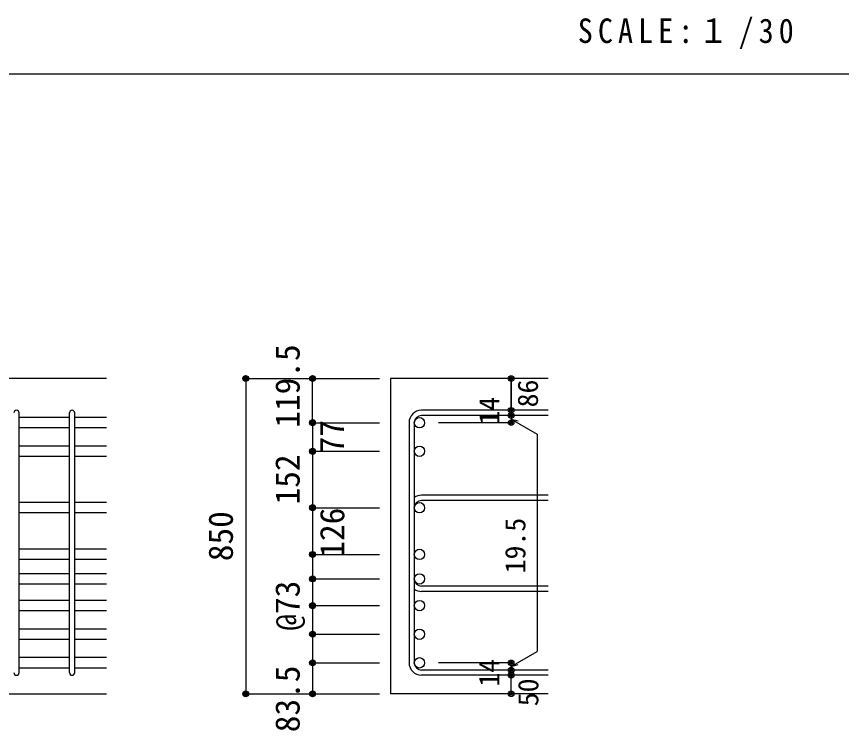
# Model space of a CAD drawing. Units: millimetres at full size, sheet at 1:30; details may follow other scales. Extents: x -5973 to 5954, y -4195 to 4201.
# Drawn here: x 1409 to 3633, y -2009 to -67 of the extents above; entities that cross this region are included whole.
import ezdxf
from ezdxf.enums import TextEntityAlignment as Align

# ---------------------------------------------------------------- set-up
doc = ezdxf.new("R2010")
doc.units = ezdxf.units.MM
doc.header["$LTSCALE"] = 30
doc.header["$PDMODE"] = 32
doc.header["$PDSIZE"] = 15
for name, color, linetype in [('0-1_躯体線', 2, 'Continuous'), ('0-5_基礎梁筋', 7, 'Continuous'), ('0-6_スタラップ筋', 7, 'Continuous'), ('0-D_寸法', 4, 'Continuous'), ('6-7_文字', 7, 'Continuous'), ('F-0_枠', 6, 'Continuous')]:
    doc.layers.add(name, color=color, linetype=linetype)
doc.styles.add('ＭＳ ゴシック', font='')
doc.styles.get('ＭＳ ゴシック').set_extended_font_data('MS Gothic')

msp = doc.modelspace()

# ---------------------------------------------------------------- linework, layer by layer
at = {"layer": '0-1_躯体線'}
for p, q in [((1652.44, -1042.16), (-147.56, -1042.16)), ((2842.44, -1042.16), (2417.44, -1042.16)), ((2417.44, -1042.16), (2417.44, -1891.66)), ((2842.44, -1891.66), (2417.44, -1891.66))]:
    msp.add_line(p, q, dxfattribs=at)
msp.add_lwpolyline([(1252.44, -2442.16), (1252.44, -1891.66), (1652.44, -1891.66)], dxfattribs=at)
at = {"layer": '0-5_基礎梁筋'}
for p, q in [((1552.44, -1147.36), (1416.44, -1147.36)), ((1652.44, -1147.36), (1566.44, -1147.36)), ((1552.44, -1175.36), (1416.44, -1175.36)), ((1652.44, -1175.36), (1566.44, -1175.36)), ((1552.44, -1224.36), (1416.44, -1224.36)), ((1652.44, -1224.36), (1566.44, -1224.36)), ((1552.44, -1252.36), (1416.44, -1252.36)), ((1652.44, -1252.36), (1566.44, -1252.36)), ((1552.44, -1376.36), (1416.44, -1376.36)), ((1652.44, -1376.36), (1566.44, -1376.36)), ((1552.44, -1404.36), (1416.44, -1404.36)), ((1652.44, -1404.36), (1566.44, -1404.36)), ((1552.44, -1502.16), (1416.44, -1502.16)), ((1652.44, -1502.16), (1566.44, -1502.16)), ((1552.44, -1530.16), (1416.44, -1530.16)), ((1652.44, -1530.16), (1566.44, -1530.16)), ((1552.44, -1568.16), (1416.44, -1568.16)), ((1652.44, -1568.16), (1566.44, -1568.16)), ((1552.44, -1596.16), (1416.44, -1596.16)), ((1652.44, -1596.16), (1566.44, -1596.16)), ((1552.44, -1640.16), (1416.44, -1640.16)), ((1652.44, -1640.16), (1566.44, -1640.16)), ((1552.44, -1668.16), (1416.44, -1668.16)), ((1652.44, -1668.16), (1566.44, -1668.16)), ((1552.44, -1717.16), (1416.44, -1717.16)), ((1652.44, -1717.16), (1566.44, -1717.16)), ((1552.44, -1745.16), (1416.44, -1745.16)), ((1652.44, -1745.16), (1566.44, -1745.16)), ((1552.44, -1794.16), (1416.44, -1794.16)), ((1652.44, -1794.16), (1566.44, -1794.16)), ((1552.44, -1822.16), (1416.44, -1822.16)), ((1652.44, -1822.16), (1566.44, -1822.16))]:
    msp.add_line(p, q, dxfattribs=at)
at = {"layer": '0-5_基礎梁筋', "color": 3}
for centre in [(2495.44, -1161.36), (2495.44, -1238.36), (2495.44, -1390.36), (2495.44, -1516.16), (2495.44, -1582.16), (2495.44, -1654.16), (2495.44, -1731.16), (2495.44, -1808.16)]:
    msp.add_circle(centre, 14, dxfattribs=at)
at = {"layer": '0-5_基礎梁筋'}
msp.add_point((2027.44, -1042.16), dxfattribs=at)
at = {"layer": '0-6_スタラップ筋'}
for p, q in [((2842.44, -1127.86), (2500.94, -1127.86)), ((1416.44, -1834.66), (1416.44, -1134.86)), ((1552.44, -1834.66), (1552.44, -1134.86)), ((1566.44, -1834.66), (1566.44, -1134.86)), ((2842.44, -1141.86), (2500.94, -1141.86)), ((2467.44, -1161.36), (2467.44, -1808.16)), ((2481.44, -1161.36), (2481.44, -1808.16)), ((2842.44, -1356.86), (2500.94, -1356.86)), ((2842.44, -1370.86), (2500.94, -1370.86)), ((2842.44, -1601.66), (2500.94, -1601.66)), ((2842.44, -1615.66), (2500.94, -1615.66)), ((2842.44, -1827.66), (2500.94, -1827.66)), ((2842.44, -1841.66), (2500.94, -1841.66))]:
    msp.add_line(p, q, dxfattribs=at)
for centre, radius, start, end in [((1409.44, -1134.86), 7, 0, 180), ((1559.44, -1134.86), 7, 0, 180), ((2500.94, -1161.36), 33.5, 90, 180), ((2500.94, -1161.36), 19.5, 90, 180), ((2500.94, -1390.36), 33.5, 90, 125.59765), ((2500.94, -1390.36), 19.5, 90, 180), ((2500.94, -1582.16), 19.5, 180, 270), ((2500.94, -1582.16), 33.5, 234.40235, 270), ((2500.94, -1808.16), 33.5, 180, 270), ((2500.94, -1808.16), 19.5, 180, 270), ((1409.44, -1834.66), 7, 180, 0), ((1559.44, -1834.66), 7, 180, 0)]:
    msp.add_arc(centre, radius, start, end, dxfattribs=at)
at = {"layer": '0-D_寸法'}
for p, q in [((2027.44, -1042.16), (2207.44, -1042.16)), ((2027.44, -1042.16), (2207.44, -1042.16)), ((2027.44, -1042.16), (2027.44, -1891.66)), ((2207.44, -1042.16), (2387.44, -1042.16)), ((2207.44, -1042.16), (2387.44, -1042.16)), ((2207.44, -1161.36), (2207.44, -1042.16)), ((2742.44, -1141.86), (2742.44, -1127.86)), ((2742.44, -1141.86), (2742.44, -1161.36)), ((2742.44, -1151.61), (2761.76, -1156.79)), ((2742.44, -1151.61), (2812.5, -1192.06)), ((2207.44, -1161.36), (2387.44, -1161.36)), ((2207.44, -1161.36), (2207.44, -1243.13)), ((2742.44, -1161.36), (2546.35, -1161.36)), ((2812.5, -1192.06), (2812.5, -1777.46)), ((2207.44, -1238.36), (2387.44, -1238.36)), ((2207.44, -1238.36), (2387.44, -1238.36)), ((2207.44, -1243.13), (2207.44, -1376.66)), ((2207.44, -1263.72), (2207.44, -1808.16)), ((2207.44, -1390.36), (2387.44, -1390.36)), ((2207.44, -1390.36), (2387.44, -1390.36)), ((2207.44, -1516.16), (2387.44, -1516.16)), ((2207.44, -1582.16), (2387.44, -1582.16)), ((2207.44, -1654.16), (2387.44, -1654.16)), ((2207.44, -1731.16), (2387.44, -1731.16)), ((2742.44, -1817.91), (2812.5, -1777.46)), ((2207.44, -1808.16), (2387.44, -1808.16)), ((2207.44, -1808.16), (2207.44, -1891.66)), ((2742.44, -1808.16), (2546.35, -1808.16)), ((2742.44, -1827.66), (2742.44, -1808.16)), ((2742.44, -1817.91), (2761.76, -1812.74)), ((2742.44, -1841.66), (2742.44, -1827.66)), ((2742.44, -1891.66), (2742.44, -1841.66)), ((2027.44, -1891.66), (2207.44, -1891.66)), ((2207.44, -1891.66), (2387.44, -1891.66))]:
    msp.add_line(p, q, dxfattribs=at)
msp.add_lwpolyline([(2742.44, -1042.16), (2742.44, -1127.86), (2742.44, -1042.16)], dxfattribs=at)
for centre, radius in [((2027.44, -1042.16), 8), ((2027.44, -1042.16), 7.2), ((2027.44, -1042.16), 6.4), ((2027.44, -1042.16), 5.6), ((2027.44, -1042.16), 4.8), ((2027.44, -1042.16), 4), ((2027.44, -1042.16), 3.2), ((2027.44, -1042.16), 2.4), ((2027.44, -1042.16), 1.6), ((2027.44, -1042.16), 0.8), ((2207.44, -1042.16), 8), ((2207.44, -1042.16), 7.2), ((2207.44, -1042.16), 6.4), ((2207.44, -1042.16), 5.6), ((2207.44, -1042.16), 4.8), ((2207.44, -1042.16), 4), ((2207.44, -1042.16), 3.2), ((2207.44, -1042.16), 2.4), ((2207.44, -1042.16), 1.6), ((2207.44, -1042.16), 0.8), ((2742.44, -1042.16), 4), ((2742.44, -1042.16), 3.6), ((2742.44, -1042.16), 3.2), ((2742.44, -1042.16), 2.8), ((2742.44, -1042.16), 2.4), ((2742.44, -1042.16), 2), ((2742.44, -1042.16), 1.6), ((2742.44, -1042.16), 1.2), ((2742.44, -1042.16), 0.8), ((2742.44, -1042.16), 0.4), ((2742.44, -1127.86), 4), ((2742.44, -1127.86), 3.6), ((2742.44, -1127.86), 3.2), ((2742.44, -1127.86), 2.8), ((2742.44, -1127.86), 2.4), ((2742.44, -1127.86), 2), ((2742.44, -1127.86), 1.6), ((2742.44, -1127.86), 1.2), ((2742.44, -1127.86), 0.8), ((2742.44, -1127.86), 0.4), ((2207.44, -1161.36), 8), ((2207.44, -1161.36), 7.2), ((2207.44, -1161.36), 6.4), ((2207.44, -1161.36), 5.6), ((2742.44, -1141.86), 4), ((2742.44, -1141.86), 3.6), ((2742.44, -1141.86), 3.2), ((2742.44, -1141.86), 2.8), ((2742.44, -1141.86), 2.4), ((2742.44, -1141.86), 2), ((2742.44, -1141.86), 1.6), ((2742.44, -1141.86), 1.2), ((2742.44, -1141.86), 0.8), ((2742.44, -1141.86), 0.4), ((2207.44, -1161.36), 4.8), ((2207.44, -1161.36), 4), ((2207.44, -1161.36), 3.2), ((2207.44, -1161.36), 2.4), ((2207.44, -1161.36), 1.6), ((2207.44, -1161.36), 0.8), ((2742.44, -1161.36), 4), ((2742.44, -1161.36), 3.6), ((2742.44, -1161.36), 3.2), ((2742.44, -1161.36), 2.8), ((2742.44, -1161.36), 2.4), ((2742.44, -1161.36), 2), ((2742.44, -1161.36), 1.6), ((2742.44, -1161.36), 1.2), ((2742.44, -1161.36), 0.8), ((2742.44, -1161.36), 0.4), ((2207.44, -1238.36), 8), ((2207.44, -1238.36), 7.2), ((2207.44, -1238.36), 6.4), ((2207.44, -1238.36), 5.6), ((2207.44, -1238.36), 4.8), ((2207.44, -1238.36), 4), ((2207.44, -1238.36), 3.2), ((2207.44, -1238.36), 2.4), ((2207.44, -1238.36), 1.6), ((2207.44, -1238.36), 0.8), ((2207.44, -1390.36), 8), ((2207.44, -1390.36), 7.2), ((2207.44, -1390.36), 6.4), ((2207.44, -1390.36), 5.6), ((2207.44, -1390.36), 4.8), ((2207.44, -1390.36), 4), ((2207.44, -1390.36), 3.2), ((2207.44, -1390.36), 2.4), ((2207.44, -1390.36), 1.6), ((2207.44, -1390.36), 0.8), ((2207.44, -1516.16), 8), ((2207.44, -1516.16), 7.2), ((2207.44, -1516.16), 6.4), ((2207.44, -1516.16), 5.6), ((2207.44, -1516.16), 4.8), ((2207.44, -1516.16), 4), ((2207.44, -1516.16), 3.2), ((2207.44, -1516.16), 2.4), ((2207.44, -1516.16), 1.6), ((2207.44, -1516.16), 0.8), ((2207.44, -1582.16), 8), ((2207.44, -1582.16), 7.2), ((2207.44, -1582.16), 6.4), ((2207.44, -1582.16), 5.6), ((2207.44, -1582.16), 4.8), ((2207.44, -1582.16), 4), ((2207.44, -1582.16), 3.2), ((2207.44, -1582.16), 2.4), ((2207.44, -1582.16), 1.6), ((2207.44, -1582.16), 0.8), ((2207.44, -1654.16), 8), ((2207.44, -1654.16), 7.2), ((2207.44, -1654.16), 6.4), ((2207.44, -1654.16), 5.6), ((2207.44, -1654.16), 4.8), ((2207.44, -1654.16), 4), ((2207.44, -1654.16), 3.2), ((2207.44, -1654.16), 2.4), ((2207.44, -1654.16), 1.6), ((2207.44, -1654.16), 0.8), ((2207.44, -1731.16), 8), ((2207.44, -1731.16), 7.2), ((2207.44, -1731.16), 6.4), ((2207.44, -1731.16), 5.6), ((2207.44, -1731.16), 4.8), ((2207.44, -1731.16), 4), ((2207.44, -1731.16), 3.2), ((2207.44, -1731.16), 2.4), ((2207.44, -1731.16), 1.6), ((2207.44, -1731.16), 0.8), ((2207.44, -1808.16), 8), ((2207.44, -1808.16), 7.2), ((2207.44, -1808.16), 6.4), ((2207.44, -1808.16), 5.6), ((2207.44, -1808.16), 4.8), ((2207.44, -1808.16), 4), ((2207.44, -1808.16), 3.2), ((2207.44, -1808.16), 2.4), ((2207.44, -1808.16), 1.6), ((2207.44, -1808.16), 0.8), ((2742.44, -1808.16), 4), ((2742.44, -1808.16), 3.6), ((2742.44, -1808.16), 3.2), ((2742.44, -1808.16), 2.8), ((2742.44, -1808.16), 2.4), ((2742.44, -1808.16), 2), ((2742.44, -1808.16), 1.6), ((2742.44, -1808.16), 1.2), ((2742.44, -1808.16), 0.8), ((2742.44, -1808.16), 0.4), ((2742.44, -1827.66), 4), ((2742.44, -1841.66), 4), ((2742.44, -1827.66), 3.6), ((2742.44, -1841.66), 3.6), ((2742.44, -1827.66), 3.2), ((2742.44, -1841.66), 3.2), ((2742.44, -1827.66), 2.8), ((2742.44, -1841.66), 2.8), ((2742.44, -1827.66), 2.4), ((2742.44, -1841.66), 2.4), ((2742.44, -1827.66), 2), ((2742.44, -1841.66), 2), ((2742.44, -1827.66), 1.6), ((2742.44, -1841.66), 1.6), ((2742.44, -1827.66), 1.2), ((2742.44, -1841.66), 1.2), ((2742.44, -1827.66), 0.8), ((2742.44, -1841.66), 0.8), ((2742.44, -1827.66), 0.4), ((2742.44, -1841.66), 0.4), ((2027.44, -1891.66), 8), ((2027.44, -1891.66), 7.2), ((2027.44, -1891.66), 6.4), ((2027.44, -1891.66), 5.6), ((2027.44, -1891.66), 4.8), ((2027.44, -1891.66), 4), ((2027.44, -1891.66), 3.2), ((2027.44, -1891.66), 2.4), ((2207.44, -1891.66), 8), ((2207.44, -1891.66), 7.2), ((2207.44, -1891.66), 6.4), ((2207.44, -1891.66), 5.6), ((2207.44, -1891.66), 4.8), ((2207.44, -1891.66), 4), ((2207.44, -1891.66), 3.2), ((2207.44, -1891.66), 2.4), ((2742.44, -1891.66), 4), ((2742.44, -1891.66), 3.6), ((2742.44, -1891.66), 3.2), ((2742.44, -1891.66), 2.8), ((2742.44, -1891.66), 2.4), ((2742.44, -1891.66), 2), ((2027.44, -1891.66), 1.6), ((2027.44, -1891.66), 0.8), ((2207.44, -1891.66), 1.6), ((2207.44, -1891.66), 0.8), ((2742.44, -1891.66), 1.6), ((2742.44, -1891.66), 1.2), ((2742.44, -1891.66), 0.8), ((2742.44, -1891.66), 0.4)]:
    msp.add_circle(centre, radius, dxfattribs=at)
at = {"layer": '0-D_寸法', "color": 7}
for p in [(2027.44, -1042.16), (2027.44, -1042.16), (2207.44, -1042.16), (2742.44, -1042.16), (2742.44, -1127.86), (2207.44, -1161.36), (2207.44, -1161.36), (2742.44, -1141.86), (2742.44, -1161.36), (2207.44, -1238.36), (2207.44, -1238.36), (2207.44, -1390.36), (2207.44, -1390.36), (2207.44, -1516.16), (2207.44, -1516.16), (2207.44, -1516.16), (2207.44, -1582.16), (2207.44, -1582.16), (2207.44, -1582.16), (2207.44, -1654.16), (2207.44, -1654.16), (2207.44, -1654.16), (2207.44, -1731.16), (2207.44, -1731.16), (2207.44, -1731.16), (2207.44, -1808.16), (2207.44, -1808.16), (2207.44, -1808.16), (2742.44, -1808.16), (2742.44, -1808.16), (2742.44, -1827.66), (2742.44, -1841.66), (2027.44, -1891.66), (2027.44, -1891.66), (2027.44, -1891.66), (2027.44, -1891.66), (2207.44, -1891.66), (2207.44, -1891.66), (2207.44, -1891.66), (2742.44, -1891.66)]:
    msp.add_point(p, dxfattribs=at)
at = {"layer": 'F-0_枠', "color": 2}
msp.add_line((-5972.88, -222.05), (3723.6, -222.05), dxfattribs=at)

# ---------------------------------------------------------------- texts
at = {"layer": '0-D_寸法', "style": 'ＭＳ ゴシック'}
for s, height, p in [('119.5', 65.98, (2192.44, -1174.78)), ('86', 54.99, (2831.33, -1120.02)), ('14', 54.99, (2727.21, -1166.53)), ('77', 65.98, (2312.25, -1244.05)), ('152', 65.98, (2192.41, -1381.55)), ('126', 65.98, (2312.79, -1524.9)), ('850', 65.98, (2012.44, -1534.41)), ('19.5', 54.99, (2797.5, -1567.16)), ('@73', 65.98, (2192.44, -1721.66)), ('14', 54.99, (2727.18, -1872.34)), ('83.5', 65.98, (2192.44, -1995.16)), ('50', 54.99, (2832.44, -1925.16))]:
    msp.add_text(s, height=height, rotation=90, dxfattribs=at).set_placement(p, align=Align.BOTTOM_LEFT)
at = {"layer": '6-7_文字', "color": 2, "insert": (2922.26, -154.55), "char_height": 65.98, "attachment_point": 7, "style": 'ＭＳ ゴシック'}
msp.add_mtext('\\T1.34;\\W0.9;SCALE:１/30', dxfattribs=at)

doc.saveas('drawing.dxf')
